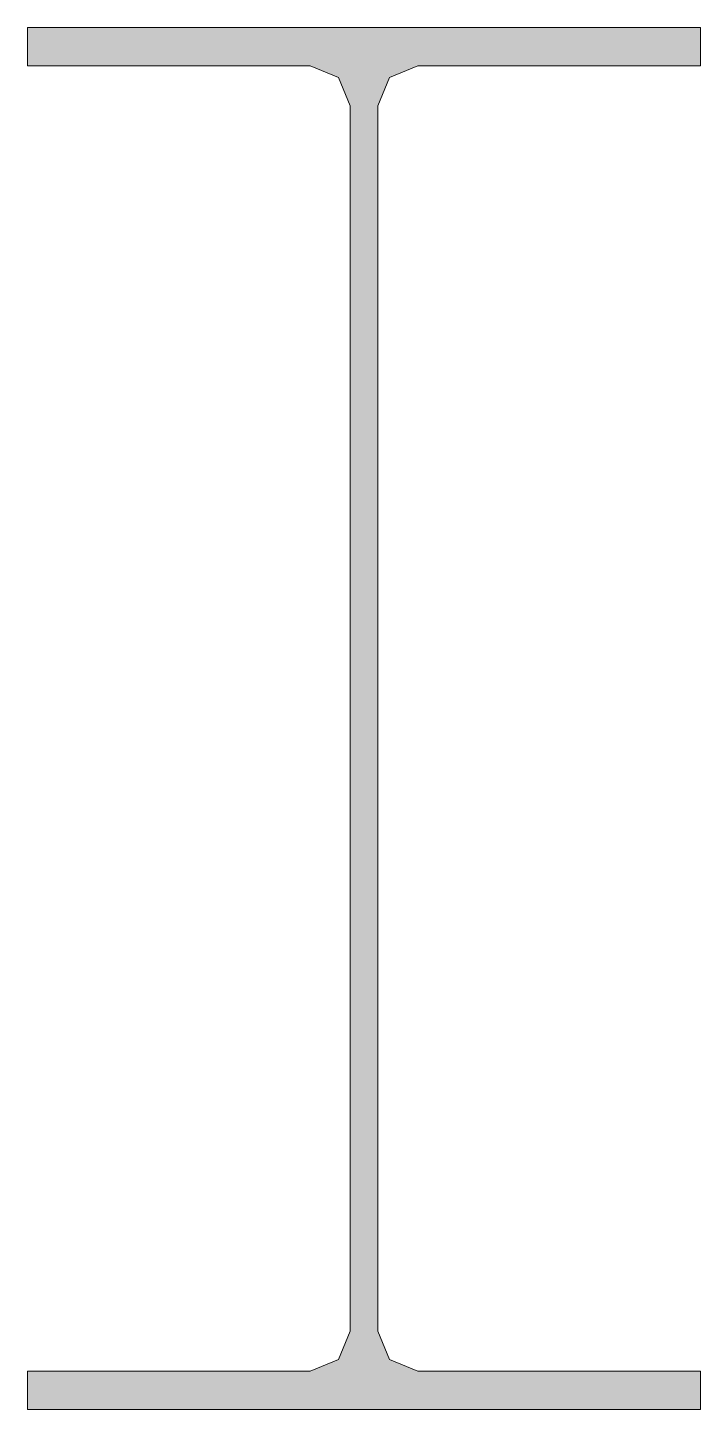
# Model space of a CAD drawing. Header units: millimetres. Extents: x -48147 to 1436659, y -488302 to 18123.
# Drawn here: x 1424261.6 to 1424432.7, y -467634.2 to -467282.8 of the extents above; entities that cross this region are included whole.
import ezdxf

# ---------------------------------------------------------------- set-up
doc = ezdxf.new("R2010")
doc.units = ezdxf.units.MM
doc.header["$MEASUREMENT"] = 0
doc.layers.add('S-280-M_STRUCT_FRAME.IFC Import', color=7, linetype='Continuous')
doc.layers.add('S-280-M_STRUCT_FRAME.IFC Import_Pen_No__1', color=7, linetype='Continuous', lineweight=13)
doc.layers.add('S-280-M_STRUCT_FRAME.IFC Import_Pen_No__160', color=5, linetype='Continuous', lineweight=200)

# ---------------------------------------------------------------- blocks, each defined once
blk = doc.blocks.new('Section Elem_398_2', base_point=(1424163.9, -483032.8))
at = {"layer": 'S-280-M_STRUCT_FRAME.IFC Import_Pen_No__160', "linetype": 'Continuous', "lineweight": 0, "true_color": 0x00007f}
blk.add_hatch(color=176, dxfattribs=at).paths.add_polyline_path([(1424432.65, -467634.2), (1424432.65, -467624.5), (1424360.8, -467624.5), (1424353.59, -467621.51), (1424350.6, -467614.3), (1424350.6, -467302.7), (1424353.59, -467295.48), (1424360.8, -467292.5), (1424432.65, -467292.5), (1424432.65, -467282.8), (1424261.55, -467282.8), (1424261.55, -467292.5), (1424333.4, -467292.5), (1424340.61, -467295.48), (1424343.6, -467302.7), (1424343.6, -467614.3), (1424340.61, -467621.51), (1424333.4, -467624.5), (1424261.55, -467624.5), (1424261.55, -467634.2)])
at = {"layer": 'S-280-M_STRUCT_FRAME.IFC Import_Pen_No__1', "linetype": 'Continuous'}
for p, q in [((1424261.55, -467282.8), (1424261.55, -467292.5)), ((1424432.65, -467282.8), (1424261.55, -467282.8)), ((1424432.65, -467282.8), (1424432.65, -467292.5)), ((1424261.55, -467624.5), (1424261.55, -467634.2)), ((1424432.65, -467624.5), (1424432.65, -467634.2)), ((1424432.65, -467634.2), (1424261.55, -467634.2))]:
    blk.add_line(p, q, dxfattribs=at)
at = {"layer": 'S-280-M_STRUCT_FRAME.IFC Import_Pen_No__1', "linetype": 'Continuous', "flags": 128}
for points in [[(1424340.61, -467295.48), (1424333.4, -467292.5), (1424261.55, -467292.5)], [(1424432.65, -467292.5), (1424360.8, -467292.5), (1424353.59, -467295.48)], [(1424340.61, -467295.48), (1424343.6, -467302.7), (1424343.6, -467614.3), (1424340.61, -467621.51)], [(1424353.59, -467295.48), (1424350.6, -467302.7), (1424350.6, -467614.3), (1424353.59, -467621.51)], [(1424340.61, -467621.51), (1424333.4, -467624.5), (1424261.55, -467624.5)], [(1424353.59, -467621.51), (1424360.8, -467624.5), (1424432.65, -467624.5)]]:
    blk.add_lwpolyline(points, dxfattribs=at)

msp = doc.modelspace()

# ---------------------------------------------------------------- block references
at = {"layer": 'S-280-M_STRUCT_FRAME.IFC Import'}
msp.add_blockref('Section Elem_398_2', (1424163.9, -483032.8), dxfattribs=at)

doc.saveas('drawing.dxf')
